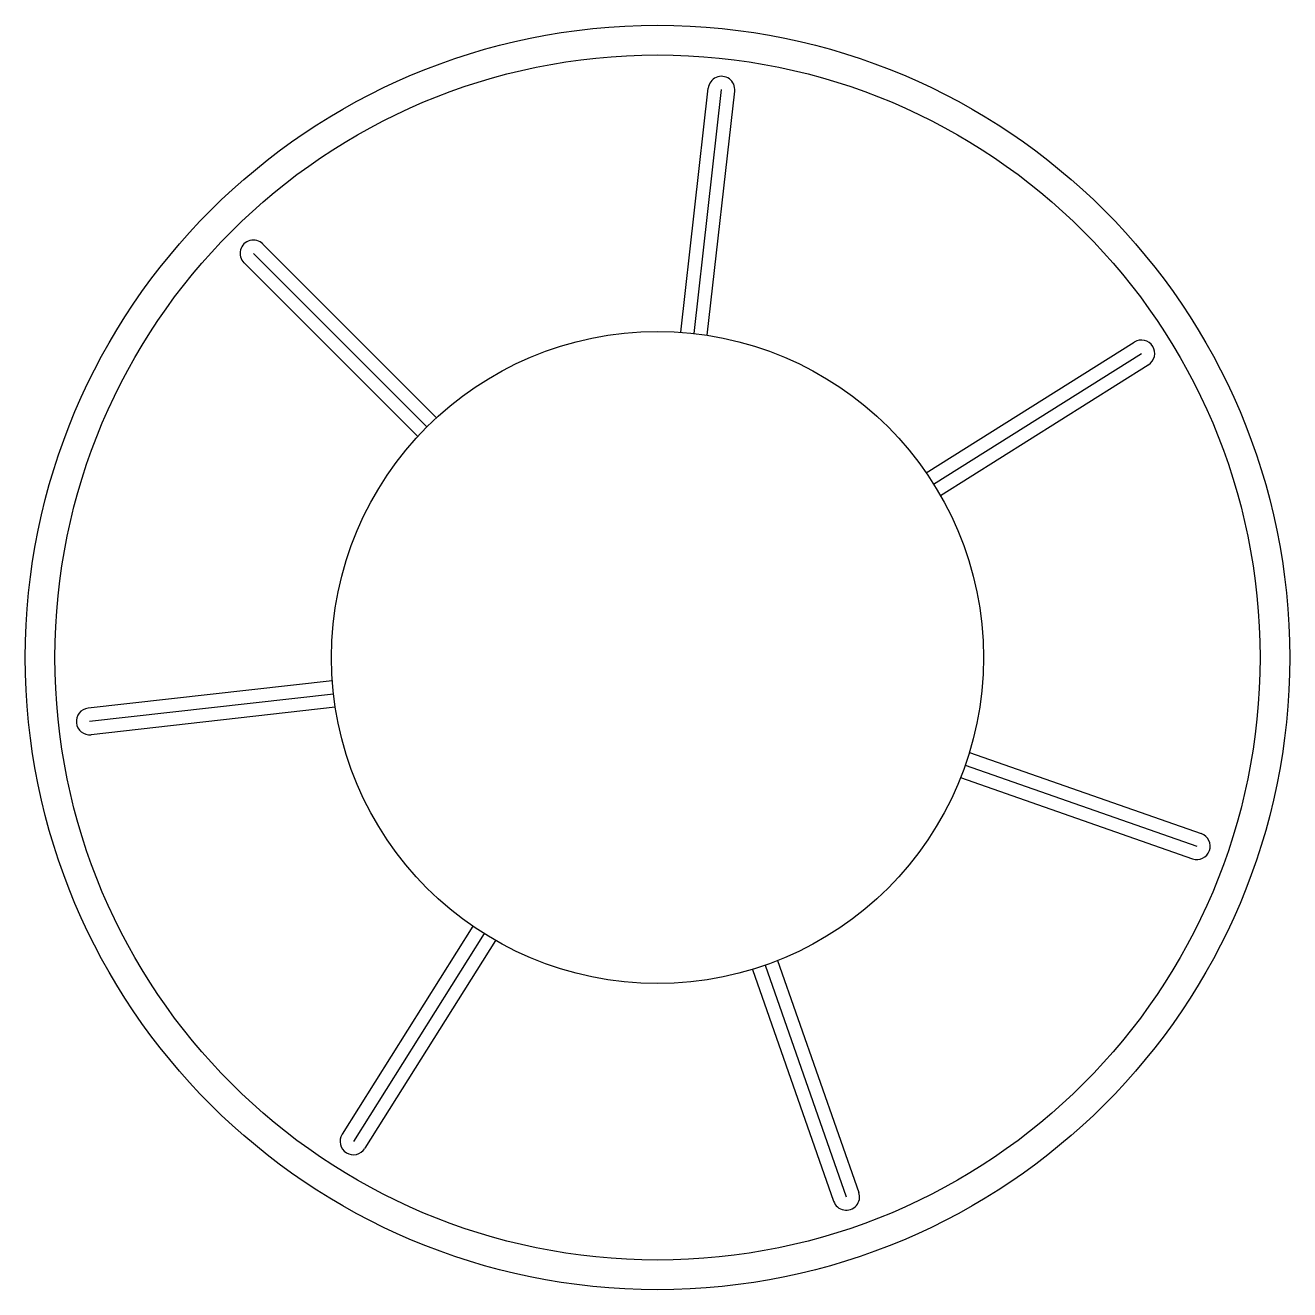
# Model space of a CAD drawing. Header units: metres. Extents: x -107 to 107, y -107 to 107.
import ezdxf

# ---------------------------------------------------------------- set-up
doc = ezdxf.new("R2010")
doc.units = ezdxf.units.M

msp = doc.modelspace()

# ---------------------------------------------------------------- linework, layer by layer
at = {"layer": 'Housing'}
for radius in [106.65, 101.65, 55]:
    msp.add_circle((0, 0), radius, dxfattribs=at)
at = {"layer": 'Slot Center Line'}
for p, q in [((6.16, 54.65), (10.79, 95.8)), ((-38.89, 38.89), (-68.17, 68.17)), ((46.57, 29.26), (81.63, 51.29)), ((-54.65, -6.16), (-95.8, -10.79)), ((-54.65, -6.16), (-95.8, -10.79)), ((51.91, -18.17), (90.99, -31.84)), ((-29.26, -46.57), (-51.29, -81.63)), ((18.17, -51.91), (31.84, -90.99))]:
    msp.add_line(p, q, dxfattribs=at)
at = {"layer": 'Slot Profile'}
for p, q in [((3.92, 54.86), (8.55, 96.02)), ((8.39, 54.36), (13.03, 95.52)), ((-37.27, 40.45), (-66.56, 69.74)), ((-40.45, 37.27), (-69.74, 66.56)), ((45.33, 31.14), (80.41, 53.18)), ((47.73, 27.33), (82.8, 49.37)), ((-54.86, -3.92), (-96.02, -8.55)), ((-54.86, -3.92), (-96.02, -8.55)), ((-54.36, -8.39), (-95.52, -13.03)), ((-54.36, -8.39), (-95.52, -13.03)), ((52.61, -16.03), (91.71, -29.71)), ((51.13, -20.27), (90.23, -33.96)), ((-31.14, -45.33), (-53.18, -80.41)), ((-27.33, -47.73), (-49.37, -82.8)), ((20.27, -51.13), (33.96, -90.23)), ((16.03, -52.61), (29.71, -91.71))]:
    msp.add_line(p, q, dxfattribs=at)
for centre, start, end in [((10.79, 95.8), 353.5714, 533.5714), ((-68.17, 68.17), 405, 585), ((81.63, 51.29), 302.1429, 482.1429), ((-95.8, -10.79), 96.4286, 276.4286), ((-95.8, -10.79), 456.4286, 636.4286), ((90.99, -31.84), 250.7143, 430.7143), ((-51.29, -81.63), 147.8571, 327.8571), ((31.84, -90.99), 199.2857, 379.2857)]:
    msp.add_arc(centre, 2.25, start, end, dxfattribs=at)

doc.saveas('drawing.dxf')
